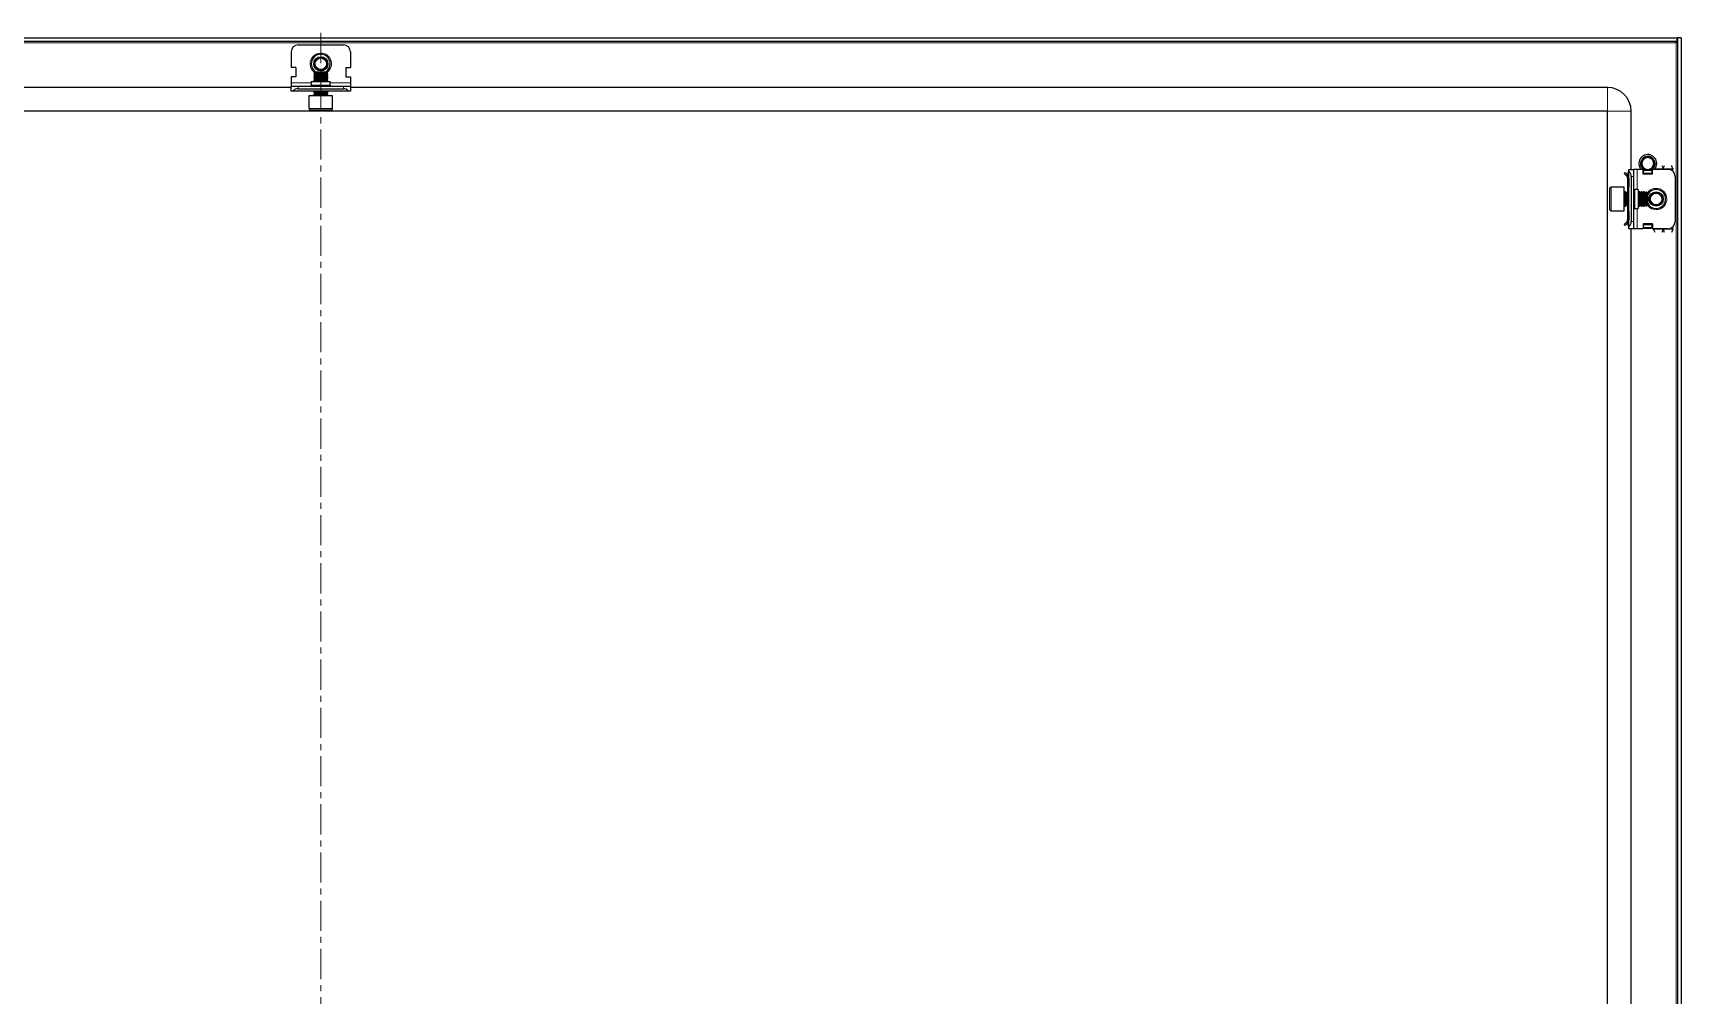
# Model space of a CAD drawing. Header units: millimetres. Extents: x -637 to 2088, y -736 to 1285.
# Drawn here: x 1394 to 2088, y 737 to 1143 of the extents above; entities that cross this region are included whole.
import ezdxf

# ---------------------------------------------------------------- set-up
doc = ezdxf.new("R2010")
doc.units = ezdxf.units.MM
doc.linetypes.add('CENTERX2', pattern=[20.32, 12.7, -2.54, 2.54, -2.54])
doc.layers.add('FORMAT', color=7, linetype='Continuous')

msp = doc.modelspace()

# ---------------------------------------------------------------- linework, layer by layer
at = {"color": 7, "linetype": 'Continuous', "lineweight": 25}
for p, q in [((943.81, 1140.61), (2086.41, 1140.61)), ((943.81, 1139.11), (2086.41, 1139.11)), ((2086.25, 1139.11), (2086.01, 1138.51)), ((2086.41, 1139.11), (2086.41, 1140.61)), ((2086.61, 1140.61), (2086.61, -620.39)), ((2088.11, 1140.61), (2086.61, 1140.61)), ((2088.11, 1140.61), (2088.11, -620.39)), ((1502.61, 1134.61), (1502.61, 1128.11)), ((1505.61, 1137.61), (1524.61, 1137.61)), ((1527.61, 1134.61), (1527.61, 1128.11)), ((1504.61, 1128.11), (1502.61, 1128.11)), ((1504.61, 1128.11), (1504.61, 1124.11)), ((1512.66, 1126.11), (1512.11, 1125.56)), ((1512.11, 1125.56), (1512.11, 1125.5)), ((1518.11, 1125.56), (1512.11, 1125.56)), ((1512.11, 1125.5), (1512.66, 1125.11)), ((1512.58, 1125.5), (1512.11, 1125.5)), ((1512.66, 1125.11), (1512.11, 1124.73)), ((1512.11, 1124.73), (1512.11, 1124.5)), ((1512.58, 1124.73), (1512.11, 1124.73)), ((1518.11, 1125.5), (1512.58, 1125.5)), ((1518.11, 1124.73), (1512.58, 1124.73)), ((1517.55, 1126.11), (1512.66, 1126.11)), ((1513.05, 1125.11), (1512.66, 1125.11)), ((1517.55, 1125.11), (1513.05, 1125.11)), ((1518.11, 1125.56), (1517.55, 1126.11)), ((1517.55, 1125.11), (1518.11, 1125.5)), ((1518.11, 1124.73), (1517.55, 1125.11)), ((1518.11, 1125.5), (1518.11, 1125.56)), ((1518.11, 1124.5), (1518.11, 1124.73)), ((1525.61, 1128.11), (1527.61, 1128.11)), ((1525.61, 1128.11), (1525.61, 1124.11)), ((1502.61, 1119.61), (973.11, 1119.61)), ((1502.61, 1124.11), (1502.61, 1121.61)), ((1504.61, 1124.11), (1502.61, 1124.11)), ((1502.61, 1121.61), (1502.61, 1120.11)), ((1502.61, 1118.11), (1502.61, 1120.11)), ((1502.61, 1120.11), (1505.61, 1120.11)), ((1503.37, 1118.11), (1502.61, 1118.11)), ((1526.84, 1118.11), (1503.37, 1118.11)), ((1505.61, 1120.11), (1524.61, 1120.11)), ((1505.61, 1119.11), (1524.61, 1119.11)), ((1511.11, 1122.11), (1511.11, 1120.61)), ((1511.11, 1122.11), (1519.11, 1122.11)), ((1512.11, 1124.5), (1512.66, 1124.11)), ((1512.58, 1124.5), (1512.11, 1124.5)), ((1512.66, 1124.11), (1512.11, 1123.73)), ((1512.11, 1123.73), (1512.11, 1123.5)), ((1512.58, 1123.73), (1512.11, 1123.73)), ((1512.11, 1123.5), (1512.66, 1123.11)), ((1512.58, 1123.5), (1512.11, 1123.5)), ((1512.66, 1123.11), (1512.11, 1122.73)), ((1512.11, 1122.73), (1512.11, 1122.5)), ((1512.58, 1122.73), (1512.11, 1122.73)), ((1512.11, 1122.5), (1512.66, 1122.11)), ((1512.58, 1122.5), (1512.11, 1122.5)), ((1512.66, 1118.11), (1512.11, 1117.73)), ((1518.11, 1124.5), (1512.58, 1124.5)), ((1518.11, 1123.73), (1512.58, 1123.73)), ((1518.11, 1123.5), (1512.58, 1123.5)), ((1518.11, 1122.73), (1512.58, 1122.73)), ((1518.11, 1122.5), (1512.58, 1122.5)), ((1513.05, 1124.11), (1512.66, 1124.11)), ((1513.05, 1123.11), (1512.66, 1123.11)), ((1517.55, 1124.11), (1513.05, 1124.11)), ((1517.55, 1123.11), (1513.05, 1123.11)), ((1517.55, 1124.11), (1518.11, 1124.5)), ((1518.11, 1123.73), (1517.55, 1124.11)), ((1517.55, 1123.11), (1518.11, 1123.5)), ((1518.11, 1122.73), (1517.55, 1123.11)), ((1517.55, 1122.11), (1518.11, 1122.5)), ((1518.11, 1117.73), (1517.55, 1118.11)), ((1518.11, 1123.5), (1518.11, 1123.73)), ((1518.11, 1122.5), (1518.11, 1122.73)), ((1519.11, 1120.61), (1519.11, 1122.11)), ((1524.61, 1120.11), (1527.61, 1120.11)), ((1525.61, 1124.11), (1527.61, 1124.11)), ((1527.61, 1118.11), (1526.84, 1118.11)), ((1527.61, 1124.11), (1527.61, 1121.61)), ((1527.61, 1121.61), (1527.61, 1120.11)), ((1527.61, 1120.11), (1527.61, 1118.11)), ((2057.11, 1119.61), (1527.61, 1119.61)), ((1510.11, 1116.11), (1510.11, 1110.71)), ((1520.11, 1116.11), (1510.11, 1116.11)), ((1512.11, 1117.73), (1512.11, 1117.5)), ((1512.58, 1117.73), (1512.11, 1117.73)), ((1512.11, 1117.5), (1512.66, 1117.11)), ((1512.58, 1117.5), (1512.11, 1117.5)), ((1512.66, 1117.11), (1512.11, 1116.73)), ((1512.11, 1116.73), (1512.11, 1116.36)), ((1512.58, 1116.73), (1512.11, 1116.73)), ((1518.11, 1117.73), (1512.58, 1117.73)), ((1518.11, 1117.5), (1512.58, 1117.5)), ((1518.11, 1116.73), (1512.58, 1116.73)), ((1513.05, 1117.11), (1512.66, 1117.11)), ((1517.55, 1117.11), (1513.05, 1117.11)), ((1517.55, 1117.11), (1518.11, 1117.5)), ((1518.11, 1116.73), (1517.55, 1117.11)), ((1518.11, 1117.5), (1518.11, 1117.73)), ((1518.11, 1116.36), (1518.11, 1116.73)), ((1520.11, 1110.71), (1520.11, 1116.11)), ((2057.11, 1109.61), (973.11, 1109.61)), ((1519.51, 1110.11), (1510.71, 1110.11)), ((2057.11, -589.39), (2057.11, 1109.61)), ((2067.11, 1085.11), (2067.11, 1109.61)), ((2072.48, 1090.14), (2072.68, 1090.25)), ((2072.66, 1090.24), (2072.61, 1090.22)), ((2072.66, 1090.17), (2072.61, 1090.22)), ((2072.66, 1090.24), (2072.88, 1090.32)), ((2072.84, 1090.33), (2072.8, 1090.31)), ((2073.03, 1090.41), (2072.99, 1090.4)), ((2073.03, 1090.41), (2073.26, 1090.49)), ((2073.23, 1090.48), (2073.18, 1090.47)), ((2073.42, 1090.53), (2073.37, 1090.52)), ((2074.3, 1090.61), (2073.56, 1090.54)), ((2075.8, 1090.09), (2075.76, 1090.12)), ((2075.97, 1089.97), (2075.93, 1090)), ((2064.55, 1083.75), (2064.19, 1083.4)), ((2065.17, 1082.42), (2064.19, 1083.4)), ((2065.52, 1082.78), (2064.55, 1083.75)), ((2065.61, 1083.11), (2065.61, 1082.72)), ((2065.9, 1083.82), (2066.11, 1084.03)), ((2066.11, 1085.11), (2068.11, 1085.11)), ((2066.11, 1084.35), (2066.11, 1085.11)), ((2066.11, 1060.88), (2066.11, 1084.35)), ((2068.11, 1085.11), (2068.11, 1082.11)), ((2069.61, 1085.11), (2068.11, 1085.11)), ((2072.11, 1085.11), (2069.61, 1085.11)), ((2071.11, 1087.71), (2071.13, 1087.96)), ((2071.11, 1087.5), (2071.13, 1087.74)), ((2071.11, 1087.71), (2071.11, 1087.66)), ((2071.11, 1087.5), (2071.11, 1087.45)), ((2071.12, 1087.91), (2071.12, 1087.86)), ((2071.12, 1087.3), (2071.13, 1087.26)), ((2071.15, 1088.12), (2071.14, 1088.07)), ((2071.15, 1087.11), (2071.16, 1087.07)), ((2071.19, 1088.32), (2071.18, 1088.27)), ((2071.19, 1088.32), (2071.27, 1088.55)), ((2071.19, 1086.93), (2071.2, 1086.88)), ((2071.24, 1088.51), (2071.23, 1088.46)), ((2071.23, 1086.75), (2071.25, 1086.71)), ((2071.29, 1086.58), (2071.29, 1086.57)), ((2071.88, 1085.6), (2071.91, 1085.57)), ((2072.01, 1085.46), (2072.05, 1085.43)), ((2072.03, 1089.78), (2072.19, 1089.92)), ((2072.11, 1083.11), (2072.11, 1085.11)), ((2072.36, 1084.3), (2072.11, 1084.44)), ((2076.11, 1083.11), (2072.11, 1083.11)), ((2072.33, 1085.2), (2072.12, 1085.38)), ((2072.17, 1089.9), (2072.13, 1089.87)), ((2072.16, 1085.33), (2072.2, 1085.29)), ((2072.33, 1085.2), (2072.37, 1085.17)), ((2072.36, 1084.73), (2072.7, 1084.98)), ((2072.86, 1084.73), (2072.36, 1084.38)), ((2072.36, 1084.38), (2072.36, 1084.73)), ((2072.36, 1083.47), (2072.36, 1084.38)), ((2072.36, 1083.11), (2072.36, 1083.47)), ((2072.5, 1085.08), (2072.54, 1085.05)), ((2072.67, 1084.98), (2072.53, 1085.09)), ((2072.67, 1084.98), (2072.68, 1085.09)), ((2072.67, 1084.98), (2072.72, 1084.95)), ((2072.86, 1084.73), (2073.25, 1084.73)), ((2073.21, 1084.75), (2073.01, 1084.86)), ((2073.03, 1084.81), (2073.07, 1084.8)), ((2073.21, 1084.75), (2073.25, 1084.74)), ((2073.39, 1084.7), (2073.43, 1084.69)), ((2074.56, 1084.65), (2074.37, 1084.63)), ((2074.7, 1084.67), (2074.75, 1084.68)), ((2075.08, 1084.78), (2074.89, 1084.73)), ((2074.94, 1084.73), (2075.36, 1084.73)), ((2075.86, 1084.38), (2075.36, 1084.73)), ((2075.45, 1085.02), (2075.86, 1084.73)), ((2075.86, 1084.73), (2075.86, 1084.38)), ((2075.86, 1084.38), (2075.86, 1083.47)), ((2075.86, 1083.47), (2075.86, 1083.11)), ((2076.11, 1084.44), (2075.91, 1084.32)), ((2075.91, 1084.32), (2075.91, 1083.11)), ((2076.12, 1089.83), (2076.09, 1089.87)), ((2076.11, 1083.11), (2076.11, 1085.11)), ((2082.61, 1085.11), (2076.11, 1085.11)), ((2076.37, 1085.65), (2076.21, 1085.52)), ((2076.27, 1089.69), (2076.23, 1089.73)), ((2076.34, 1085.68), (2076.23, 1085.49)), ((2076.27, 1089.69), (2076.39, 1089.56)), ((2076.38, 1089.57), (2076.36, 1089.59)), ((2076.4, 1088.48), (2076.56, 1088.07)), ((2076.88, 1086.5), (2076.77, 1086.31)), ((2076.89, 1086.49), (2076.79, 1086.31)), ((2076.94, 1086.63), (2076.96, 1086.67)), ((2077, 1086.81), (2077.01, 1086.86)), ((2077.1, 1087.42), (2077.04, 1087.11)), ((2077.04, 1087.01), (2077.05, 1087.06)), ((2077.08, 1087.21), (2077.09, 1087.26)), ((2077.1, 1087.42), (2077.1, 1087.47)), ((2077.11, 1087.61), (2077.11, 1087.61)), ((2084.61, 1084.35), (2084.61, 1085.36)), ((2058.11, 1068.21), (2058.11, 1077.01)), ((2064.11, 1077.61), (2058.71, 1077.61)), ((2064.11, 1067.61), (2064.11, 1077.61)), ((2065.17, 1082.42), (2065.52, 1082.78)), ((2065.61, 1081.36), (2066.11, 1081.36)), ((2065.61, 1081.36), (2065.61, 1077.86)), ((2066.11, 1077.86), (2065.61, 1077.86)), ((2065.61, 1077.86), (2065.61, 1075.61)), ((2066.11, 1081.36), (2066.11, 1077.86)), ((2067.11, 1082.11), (2067.11, 1063.11)), ((2068.11, 1082.11), (2068.11, 1063.11)), ((2070.11, 1076.61), (2068.61, 1076.61)), ((2070.11, 1076.61), (2070.11, 1068.61)), ((2085.61, 1082.11), (2085.61, 1063.11)), ((2064.72, 1075.61), (2064.36, 1075.61)), ((2064.36, 1069.61), (2064.72, 1069.61)), ((2065.11, 1075.06), (2064.72, 1075.61)), ((2064.72, 1075.14), (2064.72, 1075.61)), ((2064.72, 1069.61), (2064.72, 1075.14)), ((2064.72, 1069.61), (2065.11, 1070.17)), ((2065.49, 1075.61), (2065.11, 1075.06)), ((2065.11, 1074.67), (2065.11, 1075.06)), ((2065.11, 1070.17), (2065.11, 1074.67)), ((2065.11, 1070.17), (2065.49, 1069.61)), ((2065.72, 1075.61), (2065.49, 1075.61)), ((2065.49, 1075.14), (2065.49, 1075.61)), ((2065.49, 1069.61), (2065.49, 1075.14)), ((2065.49, 1069.61), (2065.72, 1069.61)), ((2065.61, 1069.61), (2065.61, 1067.36)), ((2066.11, 1075.06), (2065.72, 1075.61)), ((2065.72, 1075.14), (2065.72, 1075.61)), ((2065.72, 1069.61), (2065.72, 1075.14)), ((2065.72, 1069.61), (2066.11, 1070.17)), ((2070.49, 1075.61), (2070.11, 1075.06)), ((2070.11, 1070.17), (2070.49, 1069.61)), ((2070.72, 1075.61), (2070.49, 1075.61)), ((2070.49, 1075.14), (2070.49, 1075.61)), ((2070.49, 1069.61), (2070.49, 1075.14)), ((2070.49, 1069.61), (2070.72, 1069.61)), ((2071.11, 1075.06), (2070.72, 1075.61)), ((2070.72, 1075.14), (2070.72, 1075.61)), ((2070.72, 1069.61), (2070.72, 1075.14)), ((2070.72, 1069.61), (2071.11, 1070.17)), ((2071.49, 1075.61), (2071.11, 1075.06)), ((2071.11, 1074.67), (2071.11, 1075.06)), ((2071.11, 1070.17), (2071.11, 1074.67)), ((2071.11, 1070.17), (2071.49, 1069.61)), ((2071.72, 1075.61), (2071.49, 1075.61)), ((2071.49, 1075.14), (2071.49, 1075.61)), ((2071.49, 1069.61), (2071.49, 1075.14)), ((2071.49, 1069.61), (2071.72, 1069.61)), ((2072.11, 1075.06), (2071.72, 1075.61)), ((2071.72, 1075.14), (2071.72, 1075.61)), ((2071.72, 1069.61), (2071.72, 1075.14)), ((2071.72, 1069.61), (2072.11, 1070.17)), ((2072.49, 1075.61), (2072.11, 1075.06)), ((2072.11, 1074.67), (2072.11, 1075.06)), ((2072.11, 1070.17), (2072.11, 1074.67)), ((2072.11, 1070.17), (2072.49, 1069.61)), ((2072.72, 1075.61), (2072.49, 1075.61)), ((2072.49, 1075.14), (2072.49, 1075.61)), ((2072.49, 1069.61), (2072.49, 1075.14)), ((2072.49, 1069.61), (2072.72, 1069.61)), ((2073.11, 1075.06), (2072.72, 1075.61)), ((2072.72, 1075.14), (2072.72, 1075.61)), ((2072.72, 1069.61), (2072.72, 1075.14)), ((2072.72, 1069.61), (2073.11, 1070.17)), ((2073.49, 1075.61), (2073.11, 1075.06)), ((2073.11, 1074.67), (2073.11, 1075.06)), ((2073.11, 1070.17), (2073.11, 1074.67)), ((2073.11, 1070.17), (2073.49, 1069.61)), ((2073.55, 1075.61), (2073.49, 1075.61)), ((2073.49, 1075.14), (2073.49, 1075.61)), ((2073.49, 1069.61), (2073.49, 1075.14)), ((2073.49, 1069.61), (2073.55, 1069.61)), ((2074.11, 1075.06), (2073.55, 1075.61)), ((2073.55, 1069.61), (2073.55, 1075.61)), ((2073.55, 1069.61), (2074.11, 1070.17)), ((2074.11, 1070.17), (2074.11, 1075.06)), ((2058.71, 1067.61), (2064.11, 1067.61)), ((2065.17, 1062.8), (2064.19, 1061.83)), ((2065.52, 1062.45), (2064.55, 1061.47)), ((2065.17, 1062.8), (2065.52, 1062.45)), ((2065.61, 1067.36), (2066.11, 1067.36)), ((2065.61, 1067.36), (2065.61, 1063.86)), ((2065.61, 1063.86), (2066.11, 1063.86)), ((2065.61, 1062.11), (2065.61, 1062.57)), ((2066.11, 1067.36), (2066.11, 1063.86)), ((2068.11, 1063.11), (2068.11, 1060.11)), ((2068.61, 1068.61), (2070.11, 1068.61)), ((2064.55, 1061.47), (2064.19, 1061.83)), ((2066.11, 1061.2), (2065.9, 1061.41)), ((2066.11, 1060.11), (2066.11, 1060.88)), ((2068.11, 1060.11), (2066.11, 1060.11)), ((2067.11, 585.11), (2067.11, 1060.11)), ((2069.61, 1060.11), (2068.11, 1060.11)), ((2072.11, 1060.11), (2069.61, 1060.11)), ((2076.11, 1062.11), (2072.11, 1062.11)), ((2072.11, 1062.11), (2072.11, 1060.11)), ((2072.36, 1061.76), (2072.36, 1062.11)), ((2072.36, 1060.85), (2072.36, 1061.76)), ((2072.36, 1060.85), (2072.86, 1060.49)), ((2072.36, 1060.49), (2072.36, 1060.85)), ((2072.86, 1060.14), (2072.36, 1060.49)), ((2075.36, 1060.49), (2072.86, 1060.49)), ((2072.86, 1060.49), (2072.86, 1060.14)), ((2075.36, 1060.14), (2072.86, 1060.14)), ((2075.36, 1060.49), (2075.86, 1060.85)), ((2075.36, 1060.14), (2075.36, 1060.49)), ((2075.86, 1060.49), (2075.36, 1060.14)), ((2075.86, 1062.11), (2075.86, 1061.76)), ((2075.86, 1061.76), (2075.86, 1060.85)), ((2075.86, 1060.85), (2075.86, 1060.49)), ((2075.91, 1062.11), (2075.91, 1060.23)), ((2075.91, 1060.23), (2076.11, 1060.23)), ((2076.11, 1062.11), (2076.11, 1060.11)), ((2082.61, 1060.11), (2076.11, 1060.11)), ((2076.61, 1059.86), (2076.61, 1060.11)), ((2084.61, 1059.86), (2084.61, 1060.88))]:
    msp.add_line(p, q, dxfattribs=at)
at = {"color": 8, "linetype": 'Continuous', "lineweight": 18}
for p, q in [((944.21, 1138.51), (2086.01, 1138.51)), ((2086.01, 1138.51), (2086.01, -618.29)), ((1502.61, 1121.61), (1511.11, 1121.61)), ((1505.61, 1120.11), (1505.61, 1119.11)), ((1511.11, 1120.61), (1519.11, 1120.61)), ((1519.11, 1121.61), (1527.61, 1121.61)), ((1524.61, 1119.11), (1524.61, 1120.11)), ((2057.11, 1109.61), (2057.11, 1119.61)), ((1512.11, 1116.36), (1516.72, 1116.36)), ((1516.72, 1116.36), (1518.11, 1116.36)), ((1510.11, 1110.71), (1520.11, 1110.71)), ((2057.11, 1109.61), (2067.11, 1109.61)), ((2066.11, 1083.11), (2065.61, 1083.11)), ((2066.11, 1083.61), (2065.9, 1083.82)), ((2069.61, 1085.11), (2069.61, 1076.61)), ((2075.86, 1083.47), (2072.36, 1083.47)), ((2077.11, 1085.36), (2080.61, 1085.36)), ((2084.61, 1085.36), (2080.61, 1085.36)), ((2058.71, 1077.61), (2058.71, 1067.61)), ((2068.11, 1082.11), (2067.11, 1082.11)), ((2068.61, 1076.61), (2068.61, 1068.61)), ((2064.36, 1075.61), (2064.36, 1071)), ((2064.36, 1071), (2064.36, 1069.61)), ((2067.11, 1063.11), (2068.11, 1063.11)), ((2069.61, 1068.61), (2069.61, 1060.11)), ((2066.11, 1062.11), (2065.61, 1062.11)), ((2066.11, 1061.61), (2065.9, 1061.41)), ((2072.36, 1061.76), (2075.86, 1061.76)), ((2080.61, 1059.86), (2076.61, 1059.86)), ((2084.61, 1059.86), (2080.61, 1059.86))]:
    msp.add_line(p, q, dxfattribs=at)
at = {"color": 7, "linetype": 'Continuous', "lineweight": 25}
for centre, radius in [((1515.11, 1129.61), 3), ((1515.11, 1129.61), 2.76), ((1515.11, 1129.61), 2.45), ((2077.61, 1072.61), 3), ((2077.61, 1072.61), 2.76), ((2077.61, 1072.61), 2.45)]:
    msp.add_circle(centre, radius, dxfattribs=at)
for centre, radius, start, end in [((1505.61, 1134.61), 3, 90, 180), ((1515.11, 1129.61), 4, 0, 241.04498), ((1524.61, 1134.61), 3, 0, 90), ((1515.11, 1129.61), 4, 298.95502, 0), ((1505.61, 1116.11), 3, 90, 138.18969), ((1510.61, 1120.61), 0.5, 270, 0), ((1519.61, 1120.61), 0.5, 180, 270), ((1524.61, 1116.11), 3, 41.81031, 90), ((2057.11, 1109.61), 10, 0, 90), ((1511.86, 1116.36), 0.25, 270, 0), ((1518.36, 1116.36), 0.25, 180, 270), ((1510.71, 1110.71), 0.6, 180, 270), ((1519.51, 1110.71), 0.6, 270, 0), ((2074.11, 1087.61), 3.75, 0, 221.81031), ((2074.11, 1087.61), 2.5, 108.59442, 168.59442), ((2074.11, 1087.61), 2.5, 75.88813, 108.59442), ((2074.11, 1087.61), 3, 59.92857, 86.21929), ((2066.61, 1083.11), 1, 135, 180), ((2064.11, 1082.11), 3, 360, 48.18969), ((2074.11, 1087.61), 2.5, 168.59442, 228.59442), ((2074.11, 1087.61), 2.5, 228.59442, 288.59442), ((2074.11, 1087.61), 2.5, 288.59442, 348.59442), ((2074.11, 1087.61), 3, 360, 40.74374), ((2074.11, 1087.61), 2.5, 348.59442, 10.51652), ((2074.11, 1087.61), 3.75, 318.18969, 0), ((2082.61, 1082.11), 3, 360, 90), ((2058.71, 1077.01), 0.6, 90, 180), ((2068.61, 1077.11), 0.5, 180, 270), ((2077.61, 1072.61), 4, 270, 151.04498), ((2064.36, 1075.86), 0.25, 180, 270), ((2064.36, 1069.36), 0.25, 90, 180), ((2077.61, 1072.61), 4, 208.95502, 270), ((2058.71, 1068.21), 0.6, 180, 270), ((2064.11, 1063.11), 3, 311.81031, 360), ((2068.61, 1068.11), 0.5, 90, 180), ((2082.61, 1063.11), 3, 270, 360), ((2066.61, 1062.11), 1, 180, 225)]:
    msp.add_arc(centre, radius, start, end, dxfattribs=at)
at = {"color": 8, "linetype": 'Continuous', "lineweight": 18}
for centre, start, end in [((1515.11, 1129.61), 305.46217, 180), ((1515.11, 1129.61), 180, 234.53783), ((2077.61, 1072.61), 215.46217, 90), ((2077.61, 1072.61), 90, 144.53783)]:
    msp.add_arc(centre, 4.5, start, end, dxfattribs=at)
at = {"color": 7, "linetype": 'Continuous', "lineweight": 25}
msp.add_open_spline([(2086.01, 1138.51), (2086.04, 1138.59), (2086.11, 1138.75), (2086.21, 1138.95), (2086.31, 1139.09), (2086.37, 1139.1), (2086.41, 1139.11)], degree=3, dxfattribs=at)
for points, knots in [([(2086.61, 1140.61), (2086.59, 1140.43), (2086.57, 1140.07), (2086.49, 1139.7), (2086.41, 1139.5), (2086.41, 1139.5)], [0, 0, 0, 0, 0.48755, 0.9750699, 1, 1, 1, 1]), ([(2072.64, 1090.16), (2072.57, 1090.12), (2072.22, 1089.89), (2071.73, 1089.38), (2071.51, 1088.83), (2071.4, 1088.58)], [0, 0, 0, 0, 0.128781, 0.613629, 1, 1, 1, 1]), ([(2073.31, 1089.98), (2073.3, 1089.98), (2073.25, 1089.96), (2073.17, 1089.95), (2073.07, 1089.95), (2072.98, 1089.96), (2072.89, 1089.99), (2072.81, 1090.03), (2072.74, 1090.07), (2072.68, 1090.12), (2072.65, 1090.15), (2072.64, 1090.16)], [0, 0, 0, 0, 0.0429601, 0.1733, 0.2742626, 0.4010814, 0.5277159, 0.6542588, 0.7807587, 0.9368521, 1, 1, 1, 1]), ([(2072.66, 1090.24), (2072.69, 1090.22), (2072.75, 1090.18), (2072.82, 1090.11), (2072.86, 1090.05), (2072.87, 1090.01), (2072.88, 1090)], [0, 0, 0, 0, 0.319514, 0.608493, 0.891527, 1, 1, 1, 1]), ([(2072.95, 1089.98), (2072.95, 1089.98), (2072.95, 1090.01), (2072.93, 1090.08), (2072.9, 1090.17), (2072.86, 1090.25), (2072.82, 1090.29), (2072.8, 1090.31)], [0, 0, 0, 0, 0.00279, 0.269575, 0.536371, 0.765499, 1, 1, 1, 1]), ([(2072.84, 1090.33), (2072.87, 1090.31), (2072.93, 1090.27), (2072.99, 1090.19), (2073.03, 1090.11), (2073.06, 1090.03), (2073.06, 1089.98), (2073.06, 1089.96)], [0, 0, 0, 0, 0.234253, 0.442787, 0.646465, 0.841043, 1, 1, 1, 1]), ([(2073.1, 1089.95), (2073.1, 1089.98), (2073.11, 1090.05), (2073.1, 1090.14), (2073.08, 1090.24), (2073.04, 1090.32), (2073, 1090.37), (2072.99, 1090.4)], [0, 0, 0, 0, 0.181695, 0.396783, 0.61186, 0.803681, 1, 1, 1, 1]), ([(2073.03, 1090.41), (2073.06, 1090.39), (2073.11, 1090.34), (2073.16, 1090.26), (2073.19, 1090.18), (2073.21, 1090.09), (2073.21, 1090.02), (2073.2, 1089.98), (2073.19, 1089.96)], [0, 0, 0, 0, 0.208724, 0.39105, 0.568219, 0.73683, 0.894853, 1, 1, 1, 1]), ([(2073.22, 1089.96), (2073.22, 1089.97), (2073.24, 1090.01), (2073.25, 1090.08), (2073.26, 1090.18), (2073.25, 1090.28), (2073.23, 1090.38), (2073.2, 1090.44), (2073.18, 1090.47)], [0, 0, 0, 0, 0.043388, 0.23288, 0.422274, 0.611632, 0.803279, 1, 1, 1, 1]), ([(2073.23, 1090.48), (2073.25, 1090.45), (2073.29, 1090.4), (2073.33, 1090.31), (2073.35, 1090.23), (2073.35, 1090.15), (2073.34, 1090.07), (2073.32, 1090.02), (2073.3, 1089.99), (2073.3, 1089.98)], [0, 0, 0, 0, 0.198483, 0.367712, 0.531083, 0.685778, 0.830503, 0.965152, 1, 1, 1, 1]), ([(2073.56, 1090.54), (2073.57, 1090.52), (2073.59, 1090.47), (2073.6, 1090.4), (2073.6, 1090.32), (2073.59, 1090.24), (2073.55, 1090.16), (2073.49, 1090.08), (2073.39, 1090.02), (2073.33, 1089.99), (2073.31, 1089.98)], [0, 0, 0, 0, 0.098631, 0.238541, 0.378532, 0.49895, 0.601027, 0.777401, 0.9101, 1, 1, 1, 1]), ([(2073.33, 1090), (2073.34, 1090.02), (2073.37, 1090.07), (2073.4, 1090.16), (2073.41, 1090.26), (2073.41, 1090.38), (2073.39, 1090.47), (2073.37, 1090.52)], [0, 0, 0, 0, 0.13286, 0.29106, 0.491007, 0.69089, 1, 1, 1, 1]), ([(2073.42, 1090.53), (2073.43, 1090.51), (2073.46, 1090.45), (2073.48, 1090.37), (2073.49, 1090.29), (2073.48, 1090.21), (2073.46, 1090.12), (2073.42, 1090.06), (2073.39, 1090.02)], [0, 0, 0, 0, 0.16279, 0.324686, 0.479688, 0.626058, 0.76302, 1, 1, 1, 1]), ([(2073.41, 1090.03), (2073.41, 1090.04), (2073.44, 1090.06), (2073.48, 1090.12), (2073.52, 1090.2), (2073.55, 1090.29), (2073.57, 1090.38), (2073.57, 1090.47), (2073.56, 1090.52), (2073.56, 1090.54)], [0, 0, 0, 0, 0.036757, 0.196192, 0.355485, 0.51469, 0.719746, 0.882005, 1, 1, 1, 1]), ([(2074.72, 1090.04), (2075, 1089.99), (2075.29, 1089.93), (2075.56, 1089.8), (2075.57, 1089.8)], [0, 0, 0, 0, 0.965671, 1, 1, 1, 1]), ([(2074.72, 1090.04), (2074.81, 1090), (2074.94, 1089.94), (2075.07, 1089.87), (2075.11, 1089.85)], [0, 0, 0, 0, 0.681733, 1, 1, 1, 1]), ([(2075.57, 1089.8), (2075.57, 1089.82), (2075.56, 1089.86), (2075.55, 1089.94), (2075.55, 1090.03), (2075.57, 1090.12), (2075.6, 1090.18), (2075.61, 1090.21)], [0, 0, 0, 0, 0.113604, 0.31095, 0.508229, 0.75166, 1, 1, 1, 1]), ([(2075.63, 1090.2), (2075.63, 1090.16), (2075.62, 1090.09), (2075.6, 1090), (2075.57, 1089.94), (2075.55, 1089.91), (2075.55, 1089.91)], [0, 0, 0, 0, 0.357139, 0.680979, 0.998183, 1, 1, 1, 1]), ([(2075.57, 1089.82), (2075.59, 1089.84), (2075.64, 1089.88), (2075.69, 1089.95), (2075.74, 1090.03), (2075.75, 1090.09), (2075.76, 1090.12)], [0, 0, 0, 0, 0.228254, 0.510351, 0.752319, 1, 1, 1, 1]), ([(2075.8, 1090.09), (2075.8, 1090.05), (2075.79, 1089.98), (2075.75, 1089.89), (2075.71, 1089.81), (2075.66, 1089.75), (2075.62, 1089.72), (2075.6, 1089.71)], [0, 0, 0, 0, 0.2402125, 0.454711, 0.6642872, 0.8645167, 1, 1, 1, 1]), ([(2075.61, 1089.68), (2075.64, 1089.69), (2075.7, 1089.71), (2075.77, 1089.77), (2075.84, 1089.84), (2075.89, 1089.91), (2075.92, 1089.97), (2075.93, 1090)], [0, 0, 0, 0, 0.172104, 0.391099, 0.610089, 0.802801, 1, 1, 1, 1]), ([(2075.97, 1089.97), (2075.96, 1089.93), (2075.95, 1089.86), (2075.9, 1089.78), (2075.85, 1089.71), (2075.78, 1089.65), (2075.72, 1089.61), (2075.68, 1089.6), (2075.66, 1089.6)], [0, 0, 0, 0, 0.209239, 0.392702, 0.571062, 0.740844, 0.899958, 1, 1, 1, 1]), ([(2071.11, 1087.71), (2071.14, 1087.72), (2071.2, 1087.75), (2071.3, 1087.78), (2071.38, 1087.78), (2071.44, 1087.77), (2071.46, 1087.77)], [0, 0, 0, 0, 0.293779, 0.558982, 0.818494, 1, 1, 1, 1]), ([(2071.33, 1087.68), (2071.31, 1087.68), (2071.27, 1087.69), (2071.19, 1087.68), (2071.13, 1087.67), (2071.11, 1087.66)], [0, 0, 0, 0, 0.236131, 0.613435, 1, 1, 1, 1]), ([(2071.88, 1085.6), (2071.76, 1085.75), (2071.48, 1086.1), (2071.19, 1086.76), (2071.13, 1087.27), (2071.11, 1087.53)], [0, 0, 0, 0, 0.274163, 0.639603, 1, 1, 1, 1]), ([(2071.12, 1087.91), (2071.15, 1087.93), (2071.22, 1087.95), (2071.32, 1087.96), (2071.41, 1087.96), (2071.49, 1087.94), (2071.55, 1087.92), (2071.57, 1087.9), (2071.57, 1087.9)], [0, 0, 0, 0, 0.227908, 0.430276, 0.627707, 0.816134, 0.99284, 1, 1, 1, 1]), ([(2071.5, 1087.81), (2071.5, 1087.82), (2071.46, 1087.84), (2071.39, 1087.86), (2071.29, 1087.88), (2071.2, 1087.88), (2071.15, 1087.87), (2071.12, 1087.86)], [0, 0, 0, 0, 0.050156, 0.304513, 0.55888, 0.776903, 1, 1, 1, 1]), ([(2071.22, 1086.87), (2071.2, 1086.91), (2071.14, 1087.06), (2071.13, 1087.22), (2071.12, 1087.34)], [0, 0, 0, 0, 0.28291, 1, 1, 1, 1]), ([(2071.58, 1087.93), (2071.56, 1087.95), (2071.51, 1087.99), (2071.42, 1088.04), (2071.33, 1088.06), (2071.23, 1088.08), (2071.17, 1088.07), (2071.14, 1088.07)], [0, 0, 0, 0, 0.19243, 0.403622, 0.614801, 0.805152, 1, 1, 1, 1]), ([(2071.15, 1088.12), (2071.18, 1088.13), (2071.25, 1088.14), (2071.35, 1088.15), (2071.43, 1088.13), (2071.51, 1088.1), (2071.58, 1088.06), (2071.61, 1088.03), (2071.63, 1088.01)], [0, 0, 0, 0, 0.205811, 0.38496, 0.558827, 0.724121, 0.878934, 1, 1, 1, 1]), ([(2071.63, 1088.03), (2071.63, 1088.04), (2071.6, 1088.08), (2071.55, 1088.13), (2071.47, 1088.19), (2071.38, 1088.23), (2071.28, 1088.26), (2071.21, 1088.27), (2071.18, 1088.27)], [0, 0, 0, 0, 0.052579, 0.237815, 0.422949, 0.608044, 0.801367, 1, 1, 1, 1]), ([(2071.19, 1088.32), (2071.23, 1088.32), (2071.29, 1088.33), (2071.38, 1088.32), (2071.47, 1088.29), (2071.54, 1088.25), (2071.6, 1088.2), (2071.63, 1088.16), (2071.64, 1088.14)], [0, 0, 0, 0, 0.207037, 0.38272, 0.55212, 0.712365, 0.86221, 1, 1, 1, 1]), ([(2071.23, 1088.44), (2071.24, 1088.47), (2071.25, 1088.58), (2071.31, 1088.68), (2071.35, 1088.76)], [0, 0, 0, 0, 0.218168, 1, 1, 1, 1]), ([(2071.65, 1088.15), (2071.64, 1088.17), (2071.62, 1088.22), (2071.56, 1088.28), (2071.49, 1088.35), (2071.4, 1088.41), (2071.32, 1088.44), (2071.26, 1088.46), (2071.23, 1088.46)], [0, 0, 0, 0, 0.112687, 0.266978, 0.464332, 0.661607, 0.829157, 1, 1, 1, 1]), ([(2071.41, 1086.32), (2071.4, 1086.34), (2071.31, 1086.48), (2071.26, 1086.64), (2071.23, 1086.77)], [0, 0, 0, 0, 0.192577, 1, 1, 1, 1]), ([(2071.24, 1088.51), (2071.27, 1088.5), (2071.33, 1088.5), (2071.41, 1088.48), (2071.49, 1088.44), (2071.55, 1088.39), (2071.6, 1088.34), (2071.64, 1088.28), (2071.66, 1088.23), (2071.67, 1088.21), (2071.67, 1088.2)], [0, 0, 0, 0, 0.159812, 0.318711, 0.470648, 0.614013, 0.748131, 0.873387, 0.991083, 1, 1, 1, 1]), ([(2071.66, 1088.11), (2071.65, 1088.08), (2071.63, 1088), (2071.57, 1087.9), (2071.51, 1087.81), (2071.44, 1087.75), (2071.37, 1087.7), (2071.31, 1087.67), (2071.28, 1087.66), (2071.27, 1087.65)], [0, 0, 0, 0, 0.125166, 0.336769, 0.488675, 0.640371, 0.791962, 0.943503, 1, 1, 1, 1]), ([(2071.27, 1087.65), (2071.27, 1087.58), (2071.29, 1087.19), (2071.47, 1086.52), (2071.84, 1086.04), (2072.01, 1085.82)], [0, 0, 0, 0, 0.108003, 0.585763, 1, 1, 1, 1]), ([(2071.4, 1088.58), (2071.41, 1088.58), (2071.44, 1088.57), (2071.49, 1088.54), (2071.55, 1088.5), (2071.6, 1088.44), (2071.64, 1088.37), (2071.67, 1088.26), (2071.67, 1088.17), (2071.66, 1088.11), (2071.66, 1088.11)], [0, 0, 0, 0, 0.022761, 0.192243, 0.346896, 0.477535, 0.588677, 0.783334, 0.968624, 1, 1, 1, 1]), ([(2071.67, 1088.18), (2071.67, 1088.21), (2071.66, 1088.27), (2071.62, 1088.36), (2071.57, 1088.44), (2071.51, 1088.5), (2071.45, 1088.55), (2071.42, 1088.57), (2071.4, 1088.58)], [0, 0, 0, 0, 0.182737, 0.363423, 0.543947, 0.724373, 0.904747, 1, 1, 1, 1]), ([(2071.79, 1085.73), (2071.75, 1085.77), (2071.62, 1085.91), (2071.52, 1086.08), (2071.46, 1086.2)], [0, 0, 0, 0, 0.288707, 1, 1, 1, 1]), ([(2071.88, 1085.6), (2071.9, 1085.63), (2071.93, 1085.68), (2071.99, 1085.73), (2072.06, 1085.78), (2072.14, 1085.81), (2072.21, 1085.82), (2072.27, 1085.82), (2072.31, 1085.81), (2072.33, 1085.81)], [0, 0, 0, 0, 0.169226, 0.337427, 0.497935, 0.649179, 0.790582, 0.922688, 1, 1, 1, 1]), ([(2072.37, 1085.77), (2072.36, 1085.77), (2072.3, 1085.77), (2072.2, 1085.75), (2072.09, 1085.71), (2071.99, 1085.65), (2071.94, 1085.6), (2071.91, 1085.57)], [0, 0, 0, 0, 0.046579, 0.3626876, 0.5517357, 0.7407531, 1, 1, 1, 1]), ([(2072.01, 1085.82), (2072.01, 1085.82), (2072.04, 1085.83), (2072.09, 1085.85), (2072.18, 1085.86), (2072.28, 1085.84), (2072.38, 1085.79), (2072.43, 1085.75), (2072.45, 1085.74)], [0, 0, 0, 0, 0.045866, 0.230744, 0.387461, 0.658246, 0.861978, 1, 1, 1, 1]), ([(2072.37, 1085.8), (2072.34, 1085.81), (2072.28, 1085.83), (2072.18, 1085.84), (2072.09, 1085.84), (2072.03, 1085.82), (2072.01, 1085.82)], [0, 0, 0, 0, 0.251795, 0.502165, 0.752314, 1, 1, 1, 1]), ([(2072.01, 1085.46), (2072.03, 1085.5), (2072.06, 1085.56), (2072.12, 1085.63), (2072.18, 1085.68), (2072.25, 1085.72), (2072.32, 1085.75), (2072.37, 1085.75), (2072.39, 1085.75)], [0, 0, 0, 0, 0.211659, 0.390361, 0.562352, 0.724819, 0.876696, 1, 1, 1, 1]), ([(2072.46, 1085.69), (2072.43, 1085.69), (2072.36, 1085.67), (2072.27, 1085.64), (2072.19, 1085.58), (2072.11, 1085.52), (2072.07, 1085.46), (2072.05, 1085.43)], [0, 0, 0, 0, 0.190996, 0.383798, 0.576553, 0.78528, 1, 1, 1, 1]), ([(2072.16, 1085.33), (2072.17, 1085.36), (2072.19, 1085.43), (2072.24, 1085.51), (2072.3, 1085.58), (2072.37, 1085.62), (2072.42, 1085.66), (2072.46, 1085.67), (2072.47, 1085.67)], [0, 0, 0, 0, 0.219212, 0.409339, 0.593597, 0.768568, 0.932394, 1, 1, 1, 1]), ([(2072.56, 1085.61), (2072.56, 1085.61), (2072.53, 1085.6), (2072.46, 1085.57), (2072.38, 1085.52), (2072.3, 1085.45), (2072.24, 1085.38), (2072.22, 1085.32), (2072.2, 1085.29)], [0, 0, 0, 0, 0.002693, 0.20821, 0.413641, 0.619057, 0.807274, 1, 1, 1, 1]), ([(2072.33, 1085.2), (2072.33, 1085.23), (2072.34, 1085.3), (2072.38, 1085.39), (2072.43, 1085.47), (2072.49, 1085.53), (2072.54, 1085.57), (2072.57, 1085.58), (2072.58, 1085.58)], [0, 0, 0, 0, 0.222831, 0.420099, 0.612409, 0.79585, 0.967895, 1, 1, 1, 1]), ([(2072.62, 1085.48), (2072.61, 1085.48), (2072.57, 1085.45), (2072.51, 1085.4), (2072.44, 1085.33), (2072.4, 1085.25), (2072.38, 1085.2), (2072.37, 1085.17)], [0, 0, 0, 0, 0.0849649, 0.3293377, 0.5737157, 0.7844106, 1, 1, 1, 1]), ([(2072.45, 1085.74), (2072.46, 1085.73), (2072.5, 1085.7), (2072.55, 1085.63), (2072.6, 1085.55), (2072.63, 1085.46), (2072.65, 1085.38), (2072.66, 1085.32), (2072.66, 1085.29)], [0, 0, 0, 0, 0.066273, 0.267344, 0.423096, 0.618734, 0.814089, 1, 1, 1, 1]), ([(2072.5, 1085.08), (2072.5, 1085.12), (2072.5, 1085.19), (2072.53, 1085.28), (2072.58, 1085.36), (2072.61, 1085.41), (2072.64, 1085.43), (2072.64, 1085.43)], [0, 0, 0, 0, 0.275174, 0.522846, 0.765225, 0.99702, 1, 1, 1, 1]), ([(2072.66, 1085.3), (2072.64, 1085.27), (2072.6, 1085.22), (2072.56, 1085.14), (2072.55, 1085.08), (2072.54, 1085.05)], [0, 0, 0, 0, 0.36332, 0.677837, 1, 1, 1, 1]), ([(2072.66, 1085.29), (2072.72, 1085.26), (2073.05, 1085.08), (2073.72, 1084.9), (2074.34, 1084.94), (2074.64, 1085.01), (2074.64, 1085.01)], [0, 0, 0, 0, 0.102158, 0.551599, 0.99962, 1, 1, 1, 1]), ([(2072.74, 1085.27), (2072.74, 1085.26), (2072.74, 1085.23), (2072.73, 1085.17), (2072.71, 1085.08), (2072.67, 1085.02), (2072.66, 1084.99)], [0, 0, 0, 0, 0.058255, 0.305509, 0.64716, 1, 1, 1, 1]), ([(2074.7, 1084.67), (2074.67, 1084.67), (2074.35, 1084.61), (2073.71, 1084.59), (2073.06, 1084.78), (2072.72, 1084.95), (2072.66, 1084.99)], [0, 0, 0, 0, 0.044285, 0.46488, 0.894202, 1, 1, 1, 1]), ([(2073.59, 1084.68), (2073.54, 1084.68), (2073.4, 1084.68), (2073.27, 1084.73), (2073.17, 1084.76)], [0, 0, 0, 0, 0.3173854, 1, 1, 1, 1]), ([(2074.27, 1084.64), (2074.2, 1084.63), (2074.04, 1084.6), (2073.87, 1084.62), (2073.76, 1084.63)], [0, 0, 0, 0, 0.399625, 1, 1, 1, 1]), ([(2074.64, 1085.01), (2074.64, 1085.02), (2074.67, 1085.08), (2074.73, 1085.15), (2074.82, 1085.21), (2074.88, 1085.23), (2074.9, 1085.24)], [0, 0, 0, 0, 0.153621, 0.528305, 0.811762, 1, 1, 1, 1]), ([(2074.78, 1085.18), (2074.76, 1085.16), (2074.71, 1085.12), (2074.66, 1085.06), (2074.64, 1085.02), (2074.64, 1085.01)], [0, 0, 0, 0, 0.41332, 0.833507, 1, 1, 1, 1]), ([(2074.7, 1084.67), (2074.69, 1084.7), (2074.67, 1084.75), (2074.65, 1084.84), (2074.65, 1084.92), (2074.67, 1085), (2074.7, 1085.09), (2074.75, 1085.14), (2074.78, 1085.18)], [0, 0, 0, 0, 0.162579, 0.32416, 0.478216, 0.623372, 0.759205, 1, 1, 1, 1]), ([(2074.82, 1085.18), (2074.82, 1085.18), (2074.78, 1085.13), (2074.75, 1085.05), (2074.72, 1084.93), (2074.72, 1084.84), (2074.73, 1084.76), (2074.74, 1084.71), (2074.75, 1084.68)], [0, 0, 0, 0, 0.001313, 0.309582, 0.493731, 0.677835, 0.837663, 1, 1, 1, 1]), ([(2074.89, 1084.72), (2074.87, 1084.75), (2074.83, 1084.8), (2074.8, 1084.89), (2074.79, 1084.97), (2074.8, 1085.05), (2074.81, 1085.13), (2074.84, 1085.19), (2074.86, 1085.22), (2074.86, 1085.23)], [0, 0, 0, 0, 0.195461, 0.359649, 0.517607, 0.666788, 0.806268, 0.936243, 1, 1, 1, 1]), ([(2074.93, 1085.22), (2074.92, 1085.2), (2074.9, 1085.15), (2074.88, 1085.07), (2074.87, 1084.98), (2074.88, 1084.86), (2074.92, 1084.78), (2074.94, 1084.73)], [0, 0, 0, 0, 0.12511, 0.303759, 0.482355, 0.660934, 1, 1, 1, 1]), ([(2074.89, 1084.72), (2074.9, 1084.72), (2074.91, 1084.72), (2074.93, 1084.73), (2074.94, 1084.73)], [0, 0, 0, 0, 0.4789775, 1, 1, 1, 1]), ([(2074.9, 1085.24), (2074.92, 1085.25), (2074.96, 1085.26), (2075.04, 1085.27), (2075.14, 1085.27), (2075.21, 1085.26), (2075.25, 1085.25), (2075.26, 1085.25)], [0, 0, 0, 0, 0.099011, 0.388276, 0.61301, 0.895384, 1, 1, 1, 1]), ([(2075.08, 1084.78), (2075.06, 1084.8), (2075.01, 1084.85), (2074.97, 1084.94), (2074.94, 1085.02), (2074.93, 1085.1), (2074.94, 1085.18), (2074.95, 1085.22), (2074.95, 1085.23)], [0, 0, 0, 0, 0.213002, 0.396975, 0.575181, 0.744364, 0.902779, 1, 1, 1, 1]), ([(2075.05, 1085.27), (2075.05, 1085.27), (2075.04, 1085.23), (2075.03, 1085.16), (2075.03, 1085.06), (2075.05, 1084.96), (2075.08, 1084.87), (2075.11, 1084.82), (2075.13, 1084.79)], [0, 0, 0, 0, 0.019058, 0.219488, 0.419831, 0.620151, 0.807785, 1, 1, 1, 1]), ([(2075.28, 1084.85), (2075.25, 1084.87), (2075.2, 1084.92), (2075.14, 1085), (2075.1, 1085.08), (2075.08, 1085.16), (2075.07, 1085.23), (2075.08, 1085.26), (2075.08, 1085.27)], [0, 0, 0, 0, 0.218347, 0.41099, 0.598711, 0.777744, 0.945667, 1, 1, 1, 1]), ([(2075.28, 1084.85), (2075.26, 1084.84), (2075.2, 1084.82), (2075.13, 1084.8), (2075.08, 1084.8)], [0, 0, 0, 0, 0.301025, 1, 1, 1, 1]), ([(2075.08, 1084.78), (2075.09, 1084.78), (2075.11, 1084.78), (2075.12, 1084.79), (2075.13, 1084.79)], [0, 0, 0, 0, 0.4765794, 1, 1, 1, 1]), ([(2075.11, 1089.85), (2075.19, 1089.81), (2075.51, 1089.65), (2076.02, 1089.24), (2076.27, 1088.73), (2076.4, 1088.48)], [0, 0, 0, 0, 0.130652, 0.560007, 1, 1, 1, 1]), ([(2075.19, 1085.27), (2075.18, 1085.25), (2075.18, 1085.2), (2075.19, 1085.11), (2075.22, 1085.02), (2075.26, 1084.94), (2075.3, 1084.89), (2075.32, 1084.87)], [0, 0, 0, 0, 0.114393, 0.350182, 0.585971, 0.790611, 1, 1, 1, 1]), ([(2075.46, 1084.94), (2075.43, 1084.96), (2075.38, 1085), (2075.31, 1085.07), (2075.26, 1085.15), (2075.24, 1085.21), (2075.23, 1085.25), (2075.23, 1085.26)], [0, 0, 0, 0, 0.2607623, 0.4948046, 0.7237939, 0.9427899, 1, 1, 1, 1]), ([(2075.26, 1085.25), (2075.33, 1085.29), (2075.65, 1085.47), (2076.14, 1085.94), (2076.45, 1086.53), (2076.54, 1086.87), (2076.56, 1086.92)], [0, 0, 0, 0, 0.104785, 0.513079, 0.918136, 1, 1, 1, 1]), ([(2075.28, 1085.3), (2075.3, 1085.29), (2075.34, 1085.28), (2075.4, 1085.25), (2075.48, 1085.21), (2075.56, 1085.13), (2075.61, 1085.07), (2075.63, 1085.03)], [0, 0, 0, 0, 0.084477, 0.253367, 0.470159, 0.686909, 1, 1, 1, 1]), ([(2075.28, 1084.85), (2075.28, 1084.85), (2075.3, 1084.86), (2075.31, 1084.87), (2075.32, 1084.87)], [0, 0, 0, 0, 0.4764859, 1, 1, 1, 1]), ([(2075.35, 1085.24), (2075.35, 1085.22), (2075.36, 1085.17), (2075.4, 1085.1), (2075.44, 1085.02), (2075.49, 1084.98), (2075.51, 1084.96)], [0, 0, 0, 0, 0.154183, 0.462567, 0.728091, 1, 1, 1, 1]), ([(2075.64, 1085.04), (2075.61, 1085.06), (2075.55, 1085.09), (2075.48, 1085.16), (2075.45, 1085.21), (2075.43, 1085.24)], [0, 0, 0, 0, 0.362858, 0.693435, 1, 1, 1, 1]), ([(2075.46, 1084.94), (2075.47, 1084.94), (2075.49, 1084.95), (2075.5, 1084.96), (2075.51, 1084.96)], [0, 0, 0, 0, 0.477867, 1, 1, 1, 1]), ([(2076.18, 1089.4), (2076.16, 1089.39), (2076.12, 1089.38), (2076.03, 1089.37), (2075.93, 1089.39), (2075.84, 1089.43), (2075.76, 1089.48), (2075.68, 1089.56), (2075.6, 1089.68), (2075.58, 1089.76), (2075.57, 1089.8)], [0, 0, 0, 0, 0.073646, 0.169563, 0.351373, 0.438893, 0.519676, 0.682906, 0.8512, 1, 1, 1, 1]), ([(2076.94, 1086.63), (2076.73, 1086.21), (2076.42, 1085.56), (2075.83, 1085.16), (2075.63, 1085.03)], [0, 0, 0, 0, 0.657042, 1, 1, 1, 1]), ([(2075.64, 1085.04), (2075.65, 1085.04), (2075.66, 1085.05), (2075.68, 1085.06), (2075.68, 1085.06)], [0, 0, 0, 0, 0.480194, 1, 1, 1, 1]), ([(2075.81, 1085.15), (2075.8, 1085.14), (2075.75, 1085.1), (2075.69, 1085.08), (2075.65, 1085.06)], [0, 0, 0, 0, 0.230751, 1, 1, 1, 1]), ([(2075.68, 1089.57), (2075.68, 1089.57), (2075.73, 1089.58), (2075.8, 1089.61), (2075.89, 1089.65), (2075.97, 1089.71), (2076.04, 1089.78), (2076.07, 1089.84), (2076.09, 1089.87)], [0, 0, 0, 0, 0.0505, 0.241124, 0.431653, 0.622154, 0.808692, 1, 1, 1, 1]), ([(2076.12, 1089.83), (2076.11, 1089.8), (2076.09, 1089.74), (2076.03, 1089.66), (2075.97, 1089.6), (2075.9, 1089.55), (2075.83, 1089.52), (2075.77, 1089.51), (2075.74, 1089.51), (2075.74, 1089.51)], [0, 0, 0, 0, 0.198035, 0.367663, 0.531495, 0.686664, 0.831818, 0.981917, 1, 1, 1, 1]), ([(2075.75, 1089.49), (2075.76, 1089.49), (2075.79, 1089.49), (2075.86, 1089.5), (2075.94, 1089.52), (2076.02, 1089.55), (2076.1, 1089.6), (2076.17, 1089.65), (2076.21, 1089.7), (2076.23, 1089.73)], [0, 0, 0, 0, 0.018281, 0.175639, 0.332896, 0.490097, 0.647274, 0.821632, 1, 1, 1, 1]), ([(2076.27, 1089.69), (2076.25, 1089.67), (2076.22, 1089.62), (2076.16, 1089.55), (2076.1, 1089.5), (2076.03, 1089.46), (2075.95, 1089.44), (2075.88, 1089.43), (2075.83, 1089.45), (2075.8, 1089.45)], [0, 0, 0, 0, 0.159446, 0.318034, 0.469983, 0.61348, 0.747649, 0.872856, 1, 1, 1, 1]), ([(2075.81, 1085.15), (2075.82, 1085.15), (2075.83, 1085.16), (2075.84, 1085.17), (2075.85, 1085.17)], [0, 0, 0, 0, 0.482687, 1, 1, 1, 1]), ([(2075.82, 1089.44), (2075.85, 1089.43), (2075.9, 1089.42), (2075.99, 1089.42), (2076.07, 1089.43), (2076.15, 1089.45), (2076.26, 1089.5), (2076.32, 1089.56), (2076.36, 1089.59)], [0, 0, 0, 0, 0.149407, 0.278563, 0.407661, 0.536722, 0.727045, 1, 1, 1, 1]), ([(2075.97, 1085.26), (2075.97, 1085.27), (2075.99, 1085.28), (2076, 1085.29), (2076, 1085.29)], [0, 0, 0, 0, 0.4845464, 1, 1, 1, 1]), ([(2076.65, 1086.09), (2076.64, 1086.04), (2076.53, 1085.74), (2076.29, 1085.53), (2076.08, 1085.36)], [0, 0, 0, 0, 0.171865, 1, 1, 1, 1]), ([(2076.11, 1085.38), (2076.12, 1085.39), (2076.13, 1085.4), (2076.14, 1085.41), (2076.15, 1085.41)], [0, 0, 0, 0, 0.485158, 1, 1, 1, 1]), ([(2076.38, 1089.57), (2076.36, 1089.55), (2076.33, 1089.5), (2076.27, 1089.44), (2076.21, 1089.41), (2076.18, 1089.4), (2076.18, 1089.4)], [0, 0, 0, 0, 0.315056, 0.630194, 0.945514, 1, 1, 1, 1]), ([(2076.18, 1089.4), (2076.2, 1089.37), (2076.45, 1089.15), (2076.79, 1088.69), (2077.03, 1088.08), (2077.09, 1087.73), (2077.11, 1087.61)], [0, 0, 0, 0, 0.050685, 0.485619, 0.826643, 1, 1, 1, 1]), ([(2076.25, 1085.51), (2076.25, 1085.52), (2076.26, 1085.53), (2076.27, 1085.54), (2076.28, 1085.54)], [0, 0, 0, 0, 0.4842322, 1, 1, 1, 1]), ([(2076.74, 1086.23), (2076.71, 1086.16), (2076.63, 1085.94), (2076.46, 1085.78), (2076.35, 1085.68)], [0, 0, 0, 0, 0.333789, 1, 1, 1, 1]), ([(2076.37, 1085.65), (2076.38, 1085.65), (2076.39, 1085.67), (2076.41, 1085.69), (2076.42, 1085.7)], [0, 0, 0, 0, 0.296796, 1, 1, 1, 1]), ([(2076.56, 1086.92), (2076.55, 1086.96), (2076.54, 1087.02), (2076.55, 1087.09), (2076.56, 1087.12)], [0, 0, 0, 0, 0.5444726, 1, 1, 1, 1]), ([(2077, 1086.81), (2076.97, 1086.81), (2076.91, 1086.81), (2076.82, 1086.83), (2076.74, 1086.86), (2076.67, 1086.9), (2076.62, 1086.95), (2076.58, 1087.01), (2076.56, 1087.04), (2076.55, 1087.06)], [0, 0, 0, 0, 0.1656667, 0.3305216, 0.4888089, 0.6385249, 0.7786294, 0.9092127, 1, 1, 1, 1]), ([(2076.94, 1086.63), (2076.91, 1086.64), (2076.86, 1086.64), (2076.78, 1086.67), (2076.71, 1086.72), (2076.65, 1086.77), (2076.6, 1086.83), (2076.57, 1086.89), (2076.55, 1086.95), (2076.55, 1086.98), (2076.55, 1086.99)], [0, 0, 0, 0, 0.1540267, 0.3070949, 0.4528616, 0.5901228, 0.718565, 0.8388555, 0.9524699, 1, 1, 1, 1]), ([(2076.62, 1087.28), (2076.62, 1087.39), (2076.64, 1087.65), (2076.59, 1087.91), (2076.56, 1088.07)], [0, 0, 0, 0, 0.408521, 1, 1, 1, 1]), ([(2076.56, 1087.12), (2076.56, 1087.13), (2076.57, 1087.17), (2076.59, 1087.23), (2076.61, 1087.27), (2076.62, 1087.28)], [0, 0, 0, 0, 0.157682, 0.80304, 1, 1, 1, 1]), ([(2076.58, 1087.26), (2076.59, 1087.25), (2076.62, 1087.21), (2076.69, 1087.16), (2076.77, 1087.11), (2076.86, 1087.07), (2076.96, 1087.05), (2077.02, 1087.06), (2077.05, 1087.06)], [0, 0, 0, 0, 0.069872, 0.258455, 0.446951, 0.635422, 0.81547, 1, 1, 1, 1]), ([(2077.04, 1087.01), (2077.01, 1087), (2076.94, 1086.99), (2076.85, 1086.99), (2076.76, 1087.01), (2076.69, 1087.05), (2076.63, 1087.09), (2076.6, 1087.13), (2076.58, 1087.14)], [0, 0, 0, 0, 0.208898, 0.388587, 0.562428, 0.727295, 0.881578, 1, 1, 1, 1]), ([(2076.58, 1087.12), (2076.59, 1087.1), (2076.63, 1087.05), (2076.69, 1086.99), (2076.76, 1086.94), (2076.84, 1086.9), (2076.92, 1086.87), (2076.98, 1086.86), (2077.01, 1086.86)], [0, 0, 0, 0, 0.137266, 0.30795, 0.478578, 0.649185, 0.822833, 1, 1, 1, 1]), ([(2076.58, 1086.97), (2076.58, 1086.96), (2076.61, 1086.92), (2076.66, 1086.86), (2076.73, 1086.79), (2076.81, 1086.73), (2076.88, 1086.7), (2076.93, 1086.68), (2076.96, 1086.67)], [0, 0, 0, 0, 0.076151, 0.276704, 0.47712, 0.677473, 0.837574, 1, 1, 1, 1]), ([(2077.08, 1087.21), (2077.04, 1087.2), (2076.98, 1087.18), (2076.88, 1087.17), (2076.79, 1087.18), (2076.71, 1087.21), (2076.65, 1087.24), (2076.62, 1087.26), (2076.61, 1087.27)], [0, 0, 0, 0, 0.214065, 0.402363, 0.585629, 0.760234, 0.923894, 1, 1, 1, 1]), ([(2076.62, 1087.33), (2076.62, 1087.34), (2076.64, 1087.37), (2076.68, 1087.42), (2076.73, 1087.47), (2076.8, 1087.52), (2076.88, 1087.57), (2076.96, 1087.6), (2077.04, 1087.61), (2077.08, 1087.61), (2077.11, 1087.61)], [0, 0, 0, 0, 0.060221, 0.18113, 0.301988, 0.42281, 0.589437, 0.75603, 0.87711, 1, 1, 1, 1]), ([(2076.64, 1087.37), (2076.67, 1087.35), (2076.72, 1087.31), (2076.81, 1087.28), (2076.9, 1087.25), (2077, 1087.25), (2077.06, 1087.26), (2077.09, 1087.26)], [0, 0, 0, 0, 0.189173, 0.404697, 0.62022, 0.807935, 1, 1, 1, 1]), ([(2077.1, 1087.42), (2077.07, 1087.4), (2077, 1087.37), (2076.91, 1087.36), (2076.81, 1087.36), (2076.73, 1087.37), (2076.68, 1087.39), (2076.66, 1087.4)], [0, 0, 0, 0, 0.235039, 0.445532, 0.651268, 0.847853, 1, 1, 1, 1]), ([(2076.87, 1086.5), (2076.85, 1086.44), (2076.82, 1086.32), (2076.76, 1086.2), (2076.72, 1086.14)], [0, 0, 0, 0, 0.4624819, 1, 1, 1, 1]), ([(2076.75, 1087.48), (2076.78, 1087.47), (2076.84, 1087.45), (2076.93, 1087.44), (2077.02, 1087.44), (2077.07, 1087.46), (2077.1, 1087.47)], [0, 0, 0, 0, 0.237597, 0.516729, 0.755527, 1, 1, 1, 1]), ([(2077.11, 1087.62), (2077.07, 1087.61), (2077.01, 1087.57), (2076.92, 1087.55), (2076.86, 1087.54), (2076.83, 1087.54)], [0, 0, 0, 0, 0.3712256, 0.7088717, 1, 1, 1, 1]), ([(2077.04, 1087.01), (2077.04, 1086.96), (2077.02, 1086.88), (2076.99, 1086.8), (2076.98, 1086.78)], [0, 0, 0, 0, 0.657988, 1, 1, 1, 1]), ([(2077.11, 1087.62), (2077.11, 1087.57), (2077.11, 1087.49), (2077.09, 1087.42), (2077.09, 1087.39)], [0, 0, 0, 0, 0.6598587, 1, 1, 1, 1]), ([(2080.03, 1086.68), (2080.11, 1086.52), (2080.29, 1086.17), (2080.48, 1085.68), (2080.59, 1085.4), (2080.61, 1085.36)], [0, 0, 0, 0, 0.415483, 0.917152, 1, 1, 1, 1]), ([(2080.61, 1085.36), (2080.7, 1085.61), (2080.89, 1086.09), (2081.08, 1086.49), (2081.18, 1086.69)], [0, 0, 0, 0, 0.502065, 1, 1, 1, 1]), ([(2084.03, 1086.68), (2084.11, 1086.52), (2084.29, 1086.17), (2084.48, 1085.68), (2084.59, 1085.4), (2084.61, 1085.36)], [0, 0, 0, 0, 0.415483, 0.917152, 1, 1, 1, 1]), ([(2065.61, 1081.36), (2065.59, 1081.55), (2065.55, 1081.84), (2065.37, 1082.2), (2065.23, 1082.35), (2065.17, 1082.42)], [0, 0, 0, 0, 0.485042, 0.738404, 1, 1, 1, 1]), ([(2066.11, 1081.36), (2066.08, 1081.6), (2066.03, 1082.09), (2065.74, 1082.55), (2065.55, 1082.75), (2065.52, 1082.78)], [0, 0, 0, 0, 0.461863, 0.923726, 1, 1, 1, 1]), ([(2065.17, 1062.8), (2065.29, 1062.95), (2065.47, 1063.18), (2065.59, 1063.56), (2065.6, 1063.76), (2065.61, 1063.86)], [0, 0, 0, 0, 0.4850424, 0.7384039, 1, 1, 1, 1]), ([(2065.52, 1062.45), (2065.67, 1062.64), (2065.98, 1063.02), (2066.1, 1063.54), (2066.11, 1063.82), (2066.11, 1063.86)], [0, 0, 0, 0, 0.461863, 0.923726, 1, 1, 1, 1]), ([(2077.18, 1058.55), (2077.1, 1058.71), (2076.92, 1059.05), (2076.73, 1059.54), (2076.62, 1059.82), (2076.61, 1059.86)], [0, 0, 0, 0, 0.415483, 0.917152, 1, 1, 1, 1]), ([(2080.61, 1059.86), (2080.51, 1059.62), (2080.32, 1059.13), (2080.13, 1058.74), (2080.03, 1058.54)], [0, 0, 0, 0, 0.502065, 1, 1, 1, 1]), ([(2081.18, 1058.55), (2081.1, 1058.71), (2080.92, 1059.05), (2080.73, 1059.54), (2080.62, 1059.82), (2080.61, 1059.86)], [0, 0, 0, 0, 0.4154826, 0.9171518, 1, 1, 1, 1]), ([(2084.61, 1059.86), (2084.51, 1059.62), (2084.32, 1059.13), (2084.13, 1058.74), (2084.03, 1058.54)], [0, 0, 0, 0, 0.502065, 1, 1, 1, 1])]:
    msp.add_open_spline(points, degree=3, knots=knots, dxfattribs=at)
at = {"layer": 'FORMAT', "linetype": 'CENTERX2', "lineweight": 18}
msp.add_line((1515.11, 1142.61), (1515.11, -622.39), dxfattribs=at)

doc.saveas('drawing.dxf')
